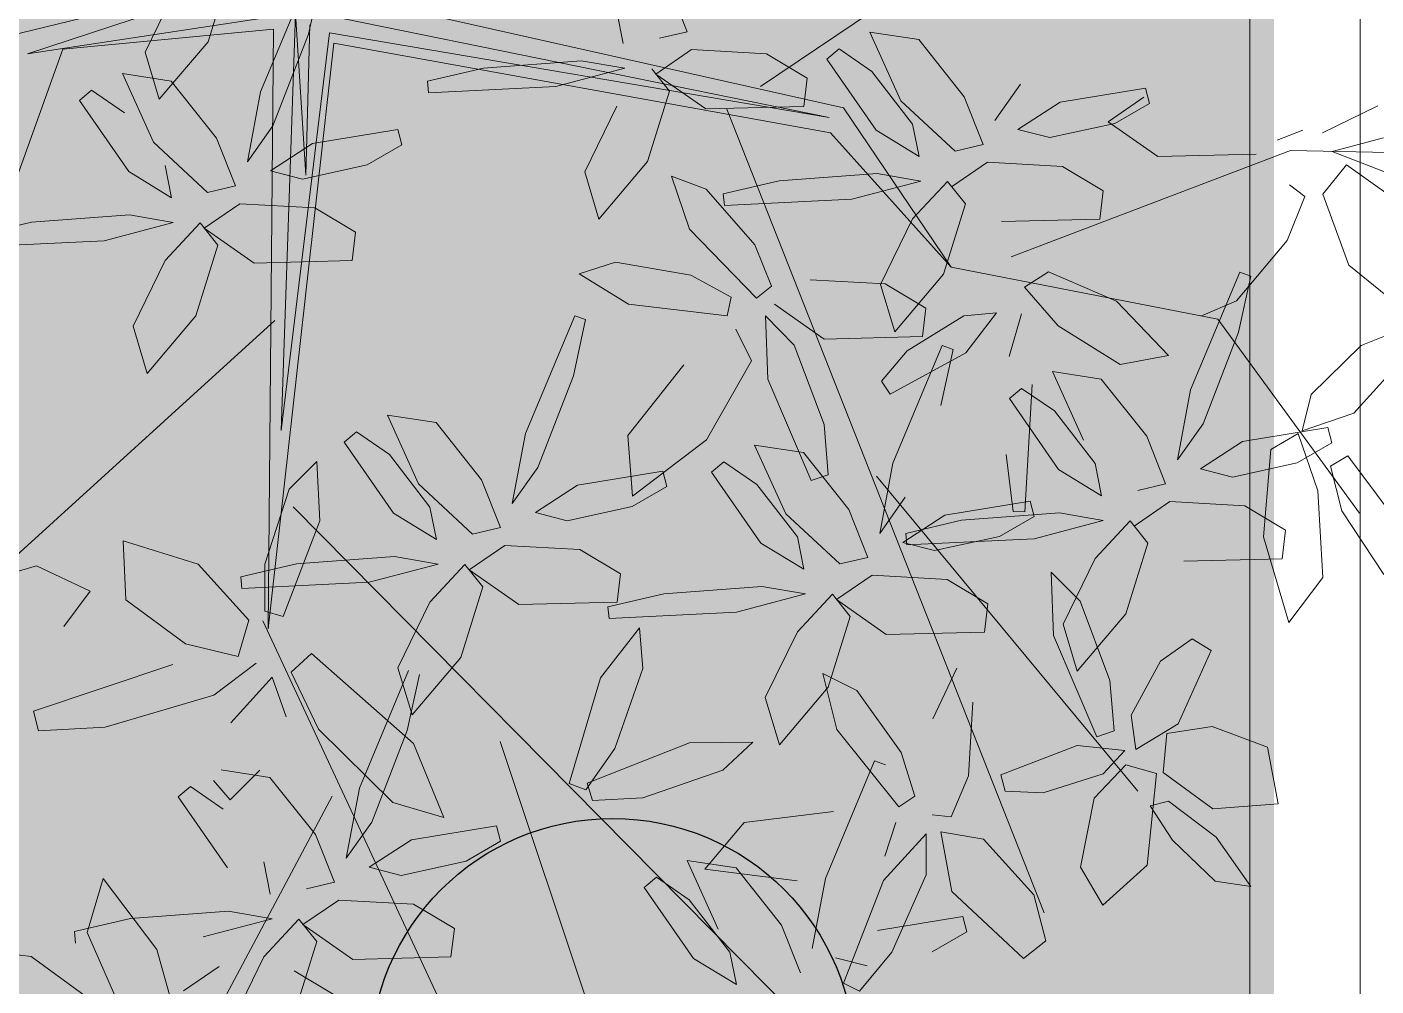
# Model space of a CAD drawing. Header units: metres. Extents: x 349703 to 349913, y 9282546 to 9282694.
# Drawn here: x 349753.419 to 349754.643, y 9282652.133 to 9282653.003 of the extents above; entities that cross this region are included whole.
import ezdxf

# ---------------------------------------------------------------- set-up
doc = ezdxf.new("R2010")
doc.units = ezdxf.units.M
doc.header["$LTSCALE"] = 0.25
for name, color, linetype, lineweight in [('AREA-VERDE', 3, 'CONTINUOUS', 9), ('ARQ-FONDO', 253, 'CONTINUOUS', 9), ('LLORAD-SIMB', 1, 'CONTINUOUS', 25), ('LLORAD-TRAMO', 1, 'CONTINUOUS', 70)]:
    doc.layers.add(name, color=color, linetype=linetype, lineweight=lineweight)

# ---------------------------------------------------------------- blocks, each defined once
blk = doc.blocks.new('548')
at = {"layer": 'AREA-VERDE', "lineweight": 0, "true_color": 0xc4e4b2, "transparency": 33554687}
h = blk.add_hatch(color=3, dxfattribs=at)
h.dxf.hatch_style = 1
h.paths.add_polyline_path([(349595.4206, 9282651.4426), (349597.5555, 9282651.4426), (349597.5555, 9282655.2125), (349595.4206, 9282655.2125)])
at = {"layer": 'ARQ-FONDO'}
for points in [[(349595.3206, 9282666.4931), (349597.6555, 9282666.4931), (349597.6555, 9282651.3426), (349595.3206, 9282651.3426)], [(349595.4206, 9282655.2125), (349597.5555, 9282655.2125), (349597.5555, 9282651.4426), (349595.4206, 9282651.4426)]]:
    blk.add_lwpolyline(points, close=True, dxfattribs=at)
blk = doc.blocks.new('ARR2')
at = {"layer": 'ARQ-FONDO', "lineweight": 5}
for p, q in [((2741.5502, 1214.183), (2742.0863, 1214.5442)), ((2740.3345, 1214.1933), (2740.9358, 1214.3402)), ((2740.9358, 1214.3402), (2740.5887, 1214.2261)), ((2740.8544, 1214.3345), (2740.8257, 1214.242)), ((2740.8947, 1214.1764), (2740.9592, 1214.3307)), ((2740.9735, 1214.3255), (2740.9575, 1214.2518)), ((2741.4295, 1214.3176), (2741.4543, 1214.255)), ((2740.7432, 1214.2284), (2740.7852, 1214.3145)), ((2741.0145, 1214.2999), (2741.6594, 1214.1552)), ((2741.3618, 1214.2818), (2741.3702, 1214.2395)), ((2740.5887, 1214.2261), (2740.9234, 1214.2766)), ((2740.9216, 1213.7321), (2740.9402, 1214.2786)), ((2740.9402, 1214.2786), (2740.9538, 1214.0668)), ((2740.9538, 1214.0668), (2740.9593, 1214.2641)), ((2740.9784, 1214.277), (2741.6403, 1214.1425)), ((2740.6354, 1214.2321), (2740.9114, 1214.2586)), ((2740.9114, 1214.2586), (2740.9047, 1213.4719)), ((2740.9575, 1214.2518), (2740.9109, 1214.1317)), ((2740.9849, 1214.2535), (2740.9216, 1213.7321)), ((2741.6403, 1214.1425), (2740.9849, 1214.2535)), ((2741.4543, 1214.255), (2741.4177, 1214.2465)), ((2741.6939, 1214.2545), (2741.7579, 1214.2447)), ((2741.7346, 1214.1645), (2741.6939, 1214.2545)), ((2740.6354, 1214.2321), (2740.3772, 1213.5152)), ((2740.7618, 1214.1665), (2740.7432, 1214.2284)), ((2740.8257, 1214.242), (2740.7618, 1214.1665)), ((2740.9047, 1213.4719), (2740.9909, 1214.2402)), ((2740.9909, 1214.2402), (2741.6422, 1214.1223)), ((2741.4599, 1214.2317), (2741.413, 1214.1996)), ((2741.5582, 1214.2261), (2741.4599, 1214.2317)), ((2741.6375, 1214.2191), (2741.6534, 1214.2325)), ((2741.6534, 1214.2325), (2741.6966, 1214.2029)), ((2741.7579, 1214.2447), (2741.8176, 1214.1698)), ((2741.1868, 1214.2074), (2741.3153, 1214.217)), ((2741.3153, 1214.217), (2741.3725, 1214.2071)), ((2741.6117, 1214.1942), (2741.5582, 1214.2261)), ((2741.7021, 1214.126), (2741.6375, 1214.2191)), ((2740.7134, 1214.2002), (2740.7773, 1214.1904)), ((2740.754, 1214.1101), (2740.7134, 1214.2002)), ((2741.1134, 1214.1901), (2741.1868, 1214.2074)), ((2741.3725, 1214.2071), (2741.2819, 1214.1832)), ((2741.4077, 1214.2066), (2741.4311, 1214.1773)), ((2741.413, 1214.1996), (2741.4785, 1214.1539)), ((2741.6072, 1214.157), (2741.6117, 1214.1942)), ((2741.6966, 1214.2029), (2741.7499, 1214.134)), ((2740.6569, 1214.1648), (2740.6729, 1214.1782)), ((2740.6729, 1214.1782), (2740.716, 1214.1486)), ((2740.7773, 1214.1904), (2740.837, 1214.1154)), ((2740.8773, 1214.0843), (2740.8947, 1214.1764)), ((2741.1149, 1214.1749), (2741.1134, 1214.1901)), ((2741.2819, 1214.1832), (2741.1149, 1214.1749)), ((2741.4311, 1214.1773), (2741.4023, 1214.0847)), ((2741.8915, 1214.1861), (2741.8579, 1214.1387)), ((2741.9433, 1214.1627), (2742.0552, 1214.1811)), ((2742.0552, 1214.1811), (2742.0604, 1214.1609)), ((2740.7216, 1214.0717), (2740.6569, 1214.1648)), ((2741.3198, 1214.0712), (2741.3618, 1214.1573)), ((2741.4785, 1214.1539), (2741.6072, 1214.157)), ((2741.8058, 1214.0986), (2741.7346, 1214.1645)), ((2741.8176, 1214.1698), (2741.8423, 1214.1071)), ((2741.8881, 1214.1269), (2741.9433, 1214.1627)), ((2742.0531, 1214.1691), (2742.0062, 1214.137)), ((2742.0604, 1214.1609), (2742.0151, 1214.1346)), ((2742.3603, 1214.1579), (2742.2877, 1214.1225)), ((2741.5062, 1214.1534), (2741.9224, 1213.0996)), ((2741.6594, 1214.1552), (2741.8003, 1213.9461)), ((2740.9109, 1214.1317), (2740.8773, 1214.0843)), ((2740.9628, 1214.1084), (2741.0746, 1214.1267)), ((2741.0746, 1214.1267), (2741.0798, 1214.1065)), ((2741.6422, 1214.1223), (2741.8003, 1213.9461)), ((2741.7583, 1214.0916), (2741.7021, 1214.126)), ((2741.7499, 1214.134), (2741.7583, 1214.0916)), ((2741.93, 1214.1162), (2741.8881, 1214.1269)), ((2742.0151, 1214.1346), (2741.93, 1214.1162)), ((2742.0062, 1214.137), (2742.0717, 1214.0912)), ((2742.2281, 1214.113), (2742.2618, 1214.1258)), ((2740.8252, 1214.0443), (2740.754, 1214.1101)), ((2740.837, 1214.1154), (2740.8618, 1214.0528)), ((2740.9076, 1214.0725), (2740.9628, 1214.1084)), ((2741.0798, 1214.1065), (2741.0345, 1214.0803)), ((2741.8423, 1214.1071), (2741.8058, 1214.0986)), ((2742.3676, 1214.116), (2742.3003, 1214.0979)), ((2741.8793, 1213.96), (2742.2455, 1214.0994)), ((2742.0717, 1214.0912), (2742.2004, 1214.0943)), ((2742.2455, 1214.0994), (2742.4659, 1214.0946)), ((2742.3003, 1214.0979), (2742.4025, 1214.0584)), ((2740.7777, 1214.0373), (2740.7216, 1214.0717)), ((2740.7693, 1214.0797), (2740.7777, 1214.0373)), ((2740.9494, 1214.0618), (2740.9076, 1214.0725)), ((2741.0345, 1214.0803), (2740.9494, 1214.0618)), ((2741.3385, 1214.0092), (2741.3198, 1214.0712)), ((2741.4023, 1214.0847), (2741.3385, 1214.0092)), ((2741.5749, 1214.0596), (2741.7034, 1214.0691)), ((2741.7034, 1214.0691), (2741.7606, 1214.0592)), ((2741.848, 1214.0839), (2741.8011, 1214.0518)), ((2741.9463, 1214.0783), (2741.848, 1214.0839)), ((2741.9998, 1214.0464), (2741.9463, 1214.0783)), ((2742.319, 1214.0806), (2742.288, 1214.042)), ((2742.3766, 1214.0395), (2742.319, 1214.0806)), ((2740.8618, 1214.0528), (2740.8252, 1214.0443)), ((2741.4336, 1214.0656), (2741.4573, 1213.9959)), ((2741.4793, 1214.0484), (2741.4336, 1214.0656)), ((2741.5015, 1214.0423), (2741.5749, 1214.0596)), ((2741.7606, 1214.0592), (2741.67, 1214.0353)), ((2741.7499, 1214.0095), (2741.7958, 1214.0588)), ((2741.7958, 1214.0588), (2741.8191, 1214.0294)), ((2742.2444, 1214.0542), (2742.2642, 1214.0389)), ((2741.5429, 1213.9756), (2741.4793, 1214.0484)), ((2741.503, 1214.0271), (2741.5015, 1214.0423)), ((2741.67, 1214.0353), (2741.503, 1214.0271)), ((2741.9953, 1214.0092), (2741.9998, 1214.0464)), ((2742.2642, 1214.0389), (2742.2411, 1213.9814)), ((2742.288, 1214.042), (2742.3223, 1213.9488)), ((2740.8675, 1214.0295), (2740.8205, 1213.9974)), ((2740.9657, 1214.024), (2740.8675, 1214.0295)), ((2741.0192, 1213.9921), (2740.9657, 1214.024)), ((2741.8191, 1214.0294), (2741.7904, 1213.9369)), ((2740.5209, 1213.988), (2740.5943, 1214.0052)), ((2740.5943, 1214.0052), (2740.7228, 1214.0148)), ((2740.78, 1214.0049), (2740.6894, 1213.981)), ((2740.7228, 1214.0148), (2740.78, 1214.0049)), ((2740.7693, 1213.9551), (2740.8152, 1214.0044)), ((2740.8152, 1214.0044), (2740.8386, 1213.9751)), ((2740.8205, 1213.9974), (2740.886, 1213.9517)), ((2741.7079, 1213.9233), (2741.7499, 1214.0095)), ((2741.8666, 1214.006), (2741.9953, 1214.0092)), ((2740.6894, 1213.981), (2740.5224, 1213.9728)), ((2741.0147, 1213.9548), (2741.0192, 1213.9921)), ((2741.4573, 1213.9959), (2741.5452, 1213.9058)), ((2742.2411, 1213.9814), (2742.1749, 1213.9023)), ((2740.8386, 1213.9751), (2740.8098, 1213.8825)), ((2741.5648, 1213.9214), (2741.5429, 1213.9756)), ((2740.7273, 1213.869), (2740.7693, 1213.9551)), ((2740.886, 1213.9517), (2741.0147, 1213.9548)), ((2741.3603, 1213.9527), (2741.3126, 1213.9375)), ((2741.4588, 1213.9356), (2741.3603, 1213.9527)), ((2741.8003, 1213.9461), (2742.1503, 1213.8779)), ((2742.3223, 1213.9488), (2742.4021, 1213.884)), ((2741.3126, 1213.9375), (2741.3773, 1213.8979)), ((2741.5118, 1213.9069), (2741.4588, 1213.9356)), ((2741.7138, 1213.9242), (2741.6155, 1213.9298)), ((2741.7904, 1213.9369), (2741.7265, 1213.8614)), ((2741.8967, 1213.9201), (2741.9283, 1213.9402)), ((2741.9283, 1213.9402), (2742.0173, 1213.9018)), ((2742.1146, 1213.7855), (2742.179, 1213.9399)), ((2742.1934, 1213.9346), (2742.1774, 1213.861)), ((2742.179, 1213.9399), (2742.1934, 1213.9346)), ((2741.5452, 1213.9058), (2741.5648, 1213.9214)), ((2741.7265, 1213.8614), (2741.7079, 1213.9233)), ((2741.7673, 1213.8923), (2741.7138, 1213.9242)), ((2741.9409, 1213.8692), (2741.8967, 1213.9201)), ((2741.3773, 1213.8979), (2741.5065, 1213.8825)), ((2741.5065, 1213.8825), (2741.5118, 1213.9069)), ((2741.5686, 1213.8977), (2741.634, 1213.8519)), ((2741.7628, 1213.8551), (2741.7673, 1213.8923)), ((2742.0173, 1213.9018), (2742.0857, 1213.8304)), ((2742.1749, 1213.9023), (2742.1278, 1213.8821)), ((2740.9133, 1213.8764), (2740.0653, 1213.1056)), ((2740.8098, 1213.8825), (2740.746, 1213.807)), ((2741.2422, 1213.7283), (2741.3067, 1213.8826)), ((2741.321, 1213.8774), (2741.305, 1213.8037)), ((2741.3067, 1213.8826), (2741.321, 1213.8774)), ((2741.557, 1213.8823), (2741.56, 1213.7993)), ((2741.5947, 1213.8441), (2741.557, 1213.8823)), ((2741.7429, 1213.8367), (2741.817, 1213.8824)), ((2741.817, 1213.8824), (2741.86, 1213.8862)), ((2741.86, 1213.8862), (2741.8199, 1213.834)), ((2741.8766, 1213.8293), (2741.8925, 1213.8851)), ((2742.1503, 1213.8779), (2742.336, 1213.6237)), ((2740.746, 1213.807), (2740.7273, 1213.869)), ((2741.5181, 1213.8651), (2741.5386, 1213.8235)), ((2742.0221, 1213.8184), (2741.9409, 1213.8692)), ((2742.1774, 1213.861), (2742.1308, 1213.7408)), ((2742.3906, 1213.8645), (2742.3383, 1213.8433)), ((2741.6338, 1213.7401), (2741.5947, 1213.8441)), ((2741.634, 1213.8519), (2741.7628, 1213.8551)), ((2741.7241, 1213.6891), (2741.7885, 1213.8435)), ((2741.8029, 1213.8382), (2741.7869, 1213.7646)), ((2741.7885, 1213.8435), (2741.8029, 1213.8382)), ((2742.3383, 1213.8433), (2742.2725, 1213.7791)), ((2742.3288, 1213.7546), (2742.4089, 1213.8437)), ((2741.5386, 1213.8235), (2741.4794, 1213.7197)), ((2741.7089, 1213.7968), (2741.7429, 1213.8367)), ((2741.8199, 1213.834), (2741.7205, 1213.7795)), ((2742.0857, 1213.8304), (2742.0221, 1213.8184)), ((2741.305, 1213.8037), (2741.2584, 1213.6836)), ((2741.3763, 1213.7255), (2741.4497, 1213.818)), ((2741.9332, 1213.8093), (2741.9972, 1213.7995)), ((2741.9739, 1213.7192), (2741.9332, 1213.8093)), ((2741.56, 1213.7993), (2741.6169, 1213.6665)), ((2741.7205, 1213.7795), (2741.7089, 1213.7968)), ((2741.8768, 1213.7739), (2741.8927, 1213.7873)), ((2741.8927, 1213.7873), (2741.9359, 1213.7577)), ((2741.9067, 1213.7925), (2741.8973, 1213.6255)), ((2741.9972, 1213.7995), (2742.0569, 1213.7245)), ((2742.0972, 1213.6935), (2742.1146, 1213.7855)), ((2741.9414, 1213.6808), (2741.8768, 1213.7739)), ((2742.2725, 1213.7791), (2742.261, 1213.7318)), ((2741.0609, 1213.7521), (2741.1248, 1213.7423)), ((2741.1016, 1213.662), (2741.0609, 1213.7521)), ((2741.9359, 1213.7577), (2741.9892, 1213.6888)), ((2742.261, 1213.7318), (2742.3288, 1213.7546)), ((2741.1248, 1213.7423), (2741.1845, 1213.6673)), ((2741.6393, 1213.674), (2741.6338, 1213.7401)), ((2742.1308, 1213.7408), (2742.0972, 1213.6935)), ((2742.1826, 1213.7175), (2742.2945, 1213.7358)), ((2742.2945, 1213.7358), (2742.2997, 1213.7157)), ((2741.0044, 1213.7167), (2741.0204, 1213.7301)), ((2741.0691, 1213.6236), (2741.0044, 1213.7167)), ((2741.0204, 1213.7301), (2741.0635, 1213.7005)), ((2741.2248, 1213.6363), (2741.2422, 1213.7283)), ((2741.3824, 1213.6459), (2741.3763, 1213.7255)), ((2741.4794, 1213.7197), (2741.3824, 1213.6459)), ((2742.0569, 1213.7245), (2742.0816, 1213.6619)), ((2742.1274, 1213.6816), (2742.1826, 1213.7175)), ((2742.2558, 1213.7282), (2742.2199, 1213.707)), ((2742.2997, 1213.7157), (2742.2544, 1213.6894)), ((2742.2816, 1213.653), (2742.2558, 1213.7282)), ((2741.0635, 1213.7005), (2741.1168, 1213.6316)), ((2741.5427, 1213.713), (2741.6067, 1213.7031)), ((2741.5834, 1213.6229), (2741.5427, 1213.713)), ((2741.6067, 1213.7031), (2741.6664, 1213.6282)), ((2741.882, 1213.6257), (2741.8726, 1213.7005)), ((2742.2199, 1213.707), (2742.2103, 1213.5924)), ((2742.3208, 1213.6989), (2742.2982, 1213.6853)), ((2742.3986, 1213.5945), (2742.3208, 1213.6989)), ((2740.9321, 1213.655), (2740.9682, 1213.6913)), ((2740.9682, 1213.6913), (2740.9723, 1213.6134)), ((2741.2584, 1213.6836), (2741.2248, 1213.6363)), ((2741.4862, 1213.6775), (2741.5022, 1213.6909)), ((2741.5022, 1213.6909), (2741.5454, 1213.6613)), ((2741.7067, 1213.5971), (2741.7241, 1213.6891)), ((2741.9976, 1213.6464), (2741.9414, 1213.6808)), ((2741.9892, 1213.6888), (2741.9976, 1213.6464)), ((2742.1693, 1213.671), (2742.1274, 1213.6816)), ((2742.2544, 1213.6894), (2742.1693, 1213.671)), ((2742.2982, 1213.6853), (2742.3127, 1213.6266)), ((2741.1728, 1213.5962), (2741.1016, 1213.662)), ((2741.1845, 1213.6673), (2741.2093, 1213.6047)), ((2741.3103, 1213.6603), (2741.4221, 1213.6786)), ((2741.4221, 1213.6786), (2741.4273, 1213.6584)), ((2741.5509, 1213.5844), (2741.4862, 1213.6775)), ((2741.5454, 1213.6613), (2741.5987, 1213.5924)), ((2741.6169, 1213.6665), (2741.6393, 1213.674)), ((2741.7026, 1213.6723), (2742.0451, 1213.2589)), ((2742.0816, 1213.6619), (2742.0451, 1213.6534)), ((2740.9002, 1213.5569), (2740.9321, 1213.655)), ((2741.2551, 1213.6244), (2741.3103, 1213.6603)), ((2741.4273, 1213.6584), (2741.382, 1213.6322)), ((2741.7402, 1213.6445), (2741.7067, 1213.5971)), ((2742.2881, 1213.5393), (2742.2816, 1213.653)), ((2740.9374, 1213.632), (2741.6198, 1212.9417)), ((2741.1168, 1213.6316), (2741.1252, 1213.5892)), ((2741.382, 1213.6322), (2741.2969, 1213.6137)), ((2741.6664, 1213.6282), (2741.6911, 1213.5655)), ((2741.7921, 1213.6211), (2741.904, 1213.6395)), ((2741.904, 1213.6395), (2741.9092, 1213.6193)), ((2742.0873, 1213.6387), (2742.0404, 1213.6066)), ((2742.1856, 1213.6331), (2742.0873, 1213.6387)), ((2742.2391, 1213.6012), (2742.1856, 1213.6331)), ((2742.3127, 1213.6266), (2742.3679, 1213.5432)), ((2740.9723, 1213.6134), (2740.9243, 1213.4881)), ((2741.1252, 1213.5892), (2741.0691, 1213.6236)), ((2741.2969, 1213.6137), (2741.2551, 1213.6244)), ((2741.6546, 1213.5571), (2741.5834, 1213.6229)), ((2741.7369, 1213.5853), (2741.7921, 1213.6211)), ((2741.7408, 1213.5971), (2741.8142, 1213.6143)), ((2741.8142, 1213.6143), (2741.9427, 1213.6239)), ((2741.9092, 1213.6193), (2741.8639, 1213.593)), ((2741.8973, 1213.6255), (2741.882, 1213.6257)), ((2741.9999, 1213.614), (2741.9093, 1213.5901)), ((2741.9427, 1213.6239), (2741.9999, 1213.614)), ((2741.9892, 1213.5642), (2742.0351, 1213.6136)), ((2742.0351, 1213.6136), (2742.0584, 1213.5842)), ((2741.2093, 1213.6047), (2741.1728, 1213.5962)), ((2741.5987, 1213.5924), (2741.607, 1213.55)), ((2741.7423, 1213.5819), (2741.7408, 1213.5971)), ((2741.8639, 1213.593), (2741.7788, 1213.5746)), ((2742.2103, 1213.5924), (2742.2433, 1213.4802)), ((2742.2346, 1213.5639), (2742.2391, 1213.6012)), ((2740.7145, 1213.5871), (2740.7177, 1213.5098)), ((2740.8127, 1213.5568), (2740.7145, 1213.5871)), ((2741.215, 1213.5814), (2741.168, 1213.5493)), ((2741.3132, 1213.5759), (2741.215, 1213.5814)), ((2741.3667, 1213.544), (2741.3132, 1213.5759)), ((2741.607, 1213.55), (2741.5509, 1213.5844)), ((2741.7788, 1213.5746), (2741.7369, 1213.5853)), ((2741.9093, 1213.5901), (2741.7423, 1213.5819)), ((2742.0584, 1213.5842), (2742.0297, 1213.4917)), ((2740.8793, 1213.4831), (2740.8127, 1213.5568)), ((2740.8685, 1213.5399), (2740.9418, 1213.5571)), ((2740.9003, 1213.4949), (2740.9002, 1213.5569)), ((2740.9418, 1213.5571), (2741.0703, 1213.5667)), ((2741.1275, 1213.5568), (2741.037, 1213.5329)), ((2741.0703, 1213.5667), (2741.1275, 1213.5568)), ((2741.1168, 1213.507), (2741.1627, 1213.5563)), ((2741.1627, 1213.5563), (2741.1861, 1213.527)), ((2741.6911, 1213.5655), (2741.6546, 1213.5571)), ((2741.9472, 1213.4781), (2741.9892, 1213.5642)), ((2742.1058, 1213.5608), (2742.2346, 1213.5639)), ((2740.6007, 1213.5547), (2740.485, 1213.5199)), ((2740.6711, 1213.5211), (2740.6007, 1213.5547)), ((2740.8699, 1213.5247), (2740.8685, 1213.5399)), ((2741.168, 1213.5493), (2741.2335, 1213.5036)), ((2741.3622, 1213.5067), (2741.3667, 1213.544)), ((2741.6968, 1213.5423), (2741.6499, 1213.5102)), ((2741.7951, 1213.5367), (2741.6968, 1213.5423)), ((2741.9318, 1213.5462), (2741.9348, 1213.4632)), ((2741.9696, 1213.508), (2741.9318, 1213.5462)), ((2742.2433, 1213.4802), (2742.2881, 1213.5393)), ((2740.6365, 1213.4749), (2740.6711, 1213.5211)), ((2741.037, 1213.5329), (2740.8699, 1213.5247)), ((2741.1861, 1213.527), (2741.1573, 1213.4344)), ((2741.4237, 1213.518), (2741.5522, 1213.5276)), ((2741.5522, 1213.5276), (2741.6094, 1213.5176)), ((2741.8486, 1213.5048), (2741.7951, 1213.5367)), ((2740.7177, 1213.5098), (2740.7962, 1213.4524)), ((2741.0748, 1213.4209), (2741.1168, 1213.507)), ((2741.2335, 1213.5036), (2741.3622, 1213.5067)), ((2741.3503, 1213.5007), (2741.4237, 1213.518)), ((2741.6094, 1213.5176), (2741.5188, 1213.4937)), ((2741.5987, 1213.4679), (2741.6446, 1213.5172)), ((2741.6446, 1213.5172), (2741.6679, 1213.4879)), ((2741.6499, 1213.5102), (2741.7153, 1213.4644)), ((2741.844, 1213.4676), (2741.8486, 1213.5048)), ((2742.0086, 1213.404), (2741.9696, 1213.508)), ((2740.9243, 1213.4881), (2740.9003, 1213.4949)), ((2741.3517, 1213.4855), (2741.3503, 1213.5007)), ((2741.5188, 1213.4937), (2741.3517, 1213.4855)), ((2741.6679, 1213.4879), (2741.6391, 1213.3953)), ((2742.0297, 1213.4917), (2741.9658, 1213.4162)), ((2740.865, 1213.4358), (2740.8793, 1213.4831)), ((2740.8976, 1213.4825), (2741.2131, 1212.8057)), ((2741.3916, 1213.4732), (2741.3406, 1213.4076)), ((2741.396, 1213.4197), (2741.3916, 1213.4732)), ((2741.5567, 1213.3817), (2741.5987, 1213.4679)), ((2741.7153, 1213.4644), (2741.844, 1213.4676)), ((2741.9658, 1213.4162), (2741.9472, 1213.4781)), ((2740.7962, 1213.4524), (2740.865, 1213.4358)), ((2741.9348, 1213.4632), (2741.9917, 1213.3304)), ((2742.1166, 1213.4588), (2742.0752, 1213.4296)), ((2742.1413, 1213.4433), (2742.1166, 1213.4588)), ((2740.9615, 1213.4397), (2740.9349, 1213.4152)), ((2741.095, 1213.3213), (2740.9615, 1213.4397)), ((2741.1573, 1213.4344), (2741.0935, 1213.3589)), ((2742.0982, 1213.3471), (2742.1413, 1213.4433)), ((2740.7793, 1213.4252), (2740.5966, 1213.3638)), ((2740.8332, 1213.3848), (2740.8888, 1213.4267)), ((2740.9349, 1213.4152), (2740.9708, 1213.3404)), ((2741.0243, 1213.2631), (2741.0888, 1213.4174)), ((2741.0935, 1213.3589), (2741.0748, 1213.4209)), ((2741.3593, 1213.3148), (2741.396, 1213.4197)), ((2741.632, 1213.4135), (2741.6504, 1213.3399)), ((2741.6767, 1213.3909), (2741.632, 1213.4135)), ((2741.8081, 1213.4202), (2741.7762, 1213.3538)), ((2742.0752, 1213.4296), (2742.0366, 1213.3588)), ((2740.8555, 1213.3486), (2740.9097, 1213.4086)), ((2740.9097, 1213.4086), (2740.9282, 1213.3565)), ((2741.1031, 1213.4122), (2741.0871, 1213.3385)), ((2741.3406, 1213.4076), (2741.2992, 1213.2692)), ((2742.0141, 1213.3379), (2742.0086, 1213.404)), ((2740.6909, 1213.3429), (2740.8332, 1213.3848)), ((2741.5753, 1213.3198), (2741.5567, 1213.3817)), ((2741.6391, 1213.3953), (2741.5753, 1213.3198)), ((2741.735, 1213.3098), (2741.6767, 1213.3909)), ((2740.5966, 1213.3638), (2740.6033, 1213.3383)), ((2741.823, 1213.2793), (2741.8287, 1213.3759)), ((2740.6033, 1213.3383), (2740.6909, 1213.3429)), ((2742.0366, 1213.3588), (2742.0428, 1213.3136)), ((2742.0428, 1213.3136), (2742.0982, 1213.3471)), ((2742.1426, 1213.3436), (2742.0835, 1213.3346)), ((2742.2155, 1213.3166), (2742.1426, 1213.3436)), ((2740.9708, 1213.3404), (2741.0681, 1213.2439)), ((2741.0871, 1213.3385), (2741.0405, 1213.2184)), ((2741.6504, 1213.3399), (2741.7318, 1213.2384)), ((2741.9917, 1213.3304), (2742.0141, 1213.3379)), ((2742.0835, 1213.3346), (2742.0784, 1213.2833)), ((2741.135, 1213.2246), (2741.095, 1213.3213)), ((2741.2088, 1213.3241), (2741.3717, 1212.8358)), ((2741.3211, 1213.2606), (2741.3593, 1213.3148)), ((2741.4573, 1213.3225), (2741.3229, 1213.2693)), ((2741.5403, 1213.3232), (2741.4573, 1213.3225)), ((2741.501, 1213.2866), (2741.5403, 1213.3232)), ((2741.7527, 1213.2522), (2741.735, 1213.3098)), ((2741.9658, 1213.3187), (2741.8656, 1213.2806)), ((2742.0284, 1213.3123), (2741.9658, 1213.3187)), ((2741.9997, 1213.2816), (2742.0284, 1213.3123)), ((2742.2292, 1213.2425), (2742.2155, 1213.3166)), ((2741.6357, 1213.1444), (2741.7001, 1213.2988)), ((2741.7001, 1213.2988), (2741.7145, 1213.2935)), ((2742.0296, 1213.2933), (2741.9882, 1213.2496)), ((2742.0698, 1213.282), (2742.0296, 1213.2933)), ((2740.8547, 1213.2477), (2740.833, 1213.273)), ((2740.843, 1213.2869), (2740.9069, 1213.2771)), ((2740.8937, 1213.2867), (2740.8547, 1213.2477)), ((2740.9069, 1213.2771), (2740.9666, 1213.2021)), ((2741.396, 1213.2504), (2741.501, 1213.2866)), ((2741.8006, 1213.2254), (2741.823, 1213.2793)), ((2741.8656, 1213.2806), (2741.8714, 1213.2591)), ((2741.9212, 1213.2569), (2741.9997, 1213.2816)), ((2742.0575, 1213.1617), (2742.0698, 1213.282)), ((2742.0784, 1213.2833), (2742.1438, 1213.2359)), ((2740.7865, 1213.2514), (2740.8025, 1213.2649)), ((2740.8025, 1213.2649), (2740.8457, 1213.2353)), ((2741.007, 1213.171), (2741.0243, 1213.2631)), ((2741.2992, 1213.2692), (2741.3211, 1213.2606)), ((2741.3229, 1213.2693), (2741.3298, 1213.2467)), ((2741.8714, 1213.2591), (2741.9212, 1213.2569)), ((2740.9887, 1213.2525), (2740.7458, 1212.7974)), ((2740.8512, 1213.1584), (2740.7865, 1213.2514)), ((2741.0681, 1213.2439), (2741.135, 1213.2246)), ((2741.3298, 1213.2467), (2741.396, 1213.2504)), ((2741.7318, 1213.2384), (2741.7527, 1213.2522)), ((2741.9882, 1213.2496), (2741.9701, 1213.1593)), ((2742.0617, 1213.2399), (2742.0856, 1213.246)), ((2742.0909, 1213.1949), (2742.0617, 1213.2399)), ((2742.0856, 1213.246), (2742.148, 1213.1986)), ((2742.1438, 1213.2359), (2742.2292, 1213.2425)), ((2741.5289, 1213.2177), (2741.6461, 1213.2322)), ((2741.7757, 1213.2279), (2741.8006, 1213.2254)), ((2740.9666, 1213.2021), (2740.9914, 1213.1395)), ((2741.0405, 1213.2184), (2741.007, 1213.171)), ((2741.0924, 1213.1951), (2741.2042, 1213.2134)), ((2741.2042, 1213.2134), (2741.2095, 1213.1932)), ((2741.4775, 1213.1566), (2741.5289, 1213.2177)), ((2741.7677, 1213.2029), (2741.7117, 1213.1416)), ((2741.7279, 1213.2179), (2741.7133, 1213.1739)), ((2741.7678, 1213.1492), (2741.7677, 1213.2029)), ((2741.7868, 1213.2057), (2741.8014, 1213.1273)), ((2741.8427, 1213.1958), (2741.7868, 1213.2057)), ((2741.0372, 1213.1592), (2741.0924, 1213.1951)), ((2741.2095, 1213.1932), (2741.1642, 1213.167)), ((2741.9089, 1213.1229), (2741.8427, 1213.1958)), ((2742.1469, 1213.141), (2742.0909, 1213.1949)), ((2742.148, 1213.1986), (2742.1936, 1213.1338)), ((2740.899, 1213.1664), (2740.9073, 1213.124)), ((2741.1642, 1213.167), (2741.0791, 1213.1485)), ((2741.4543, 1213.1682), (2741.5183, 1213.1584)), ((2741.495, 1213.0781), (2741.4543, 1213.1682)), ((2741.0791, 1213.1485), (2741.0372, 1213.1592)), ((2741.5984, 1213.1413), (2741.4775, 1213.1566)), ((2741.5183, 1213.1584), (2741.578, 1213.0834)), ((2741.7228, 1213.0476), (2741.7678, 1213.1492)), ((2741.9701, 1213.1593), (2741.9995, 1213.1096)), ((2741.9995, 1213.1096), (2742.0575, 1213.1617)), ((2740.6882, 1213.1446), (2740.667, 1213.0735)), ((2740.7584, 1213.0511), (2740.6882, 1213.1446)), ((2740.9914, 1213.1395), (2740.9549, 1213.131)), ((2741.3979, 1213.1328), (2741.4138, 1213.1462)), ((2741.4625, 1213.0397), (2741.3979, 1213.1328)), ((2741.4138, 1213.1462), (2741.457, 1213.1166)), ((2741.6183, 1213.0524), (2741.6357, 1213.1444)), ((2741.7117, 1213.1416), (2741.6592, 1213.007)), ((2742.1936, 1213.1338), (2742.1469, 1213.141)), ((2740.9971, 1213.1162), (2740.9502, 1213.0841)), ((2741.0954, 1213.1107), (2740.9971, 1213.1162)), ((2741.457, 1213.1166), (2741.5103, 1213.0477)), ((2741.8014, 1213.1273), (2741.8954, 1213.0393)), ((2741.9247, 1213.0627), (2741.9089, 1213.1229)), ((2740.724, 1213.0919), (2740.8524, 1213.1015)), ((2740.8524, 1213.1015), (2740.9096, 1213.0916)), ((2741.1488, 1213.0788), (2741.0954, 1213.1107)), ((2740.6506, 1213.0747), (2740.724, 1213.0919)), ((2740.9096, 1213.0916), (2740.8191, 1213.0677)), ((2740.899, 1213.0418), (2740.9448, 1213.0911)), ((2740.9448, 1213.0911), (2740.9682, 1213.0618)), ((2740.9502, 1213.0841), (2741.0156, 1213.0384)), ((2741.1443, 1213.0415), (2741.1488, 1213.0788)), ((2741.578, 1213.0834), (2741.6027, 1213.0208)), ((2741.7037, 1213.0764), (2741.8156, 1213.0947)), ((2741.8156, 1213.0947), (2741.8208, 1213.0745)), ((2740.652, 1213.0595), (2740.6506, 1213.0747)), ((2740.667, 1213.0735), (2740.7129, 1212.9693)), ((2740.9682, 1213.0618), (2740.9394, 1212.9692)), ((2741.8208, 1213.0745), (2741.7755, 1213.0483)), ((2741.8954, 1213.0393), (2741.9247, 1213.0627)), ((2740.5936, 1213.0419), (2740.5432, 1213.0483)), ((2740.6745, 1212.9832), (2740.5936, 1213.0419)), ((2740.7896, 1212.9404), (2740.7584, 1213.0511)), ((2741.5103, 1213.0477), (2741.5187, 1213.0053)), ((2741.6804, 1212.9966), (2741.7228, 1213.0476)), ((2740.8403, 1213.0291), (2740.7934, 1212.997)), ((2740.857, 1212.9557), (2740.899, 1213.0418)), ((2741.0156, 1213.0384), (2741.1443, 1213.0415)), ((2741.5187, 1213.0053), (2741.4625, 1213.0397)), ((2741.6904, 1213.0298), (2741.6486, 1213.0405)), ((2740.992, 1212.9916), (2740.9385, 1213.0235)), ((2741.6592, 1213.007), (2741.6804, 1212.9966))]:
    blk.add_line(p, q, dxfattribs=at)

msp = doc.modelspace()

# ---------------------------------------------------------------- linework, layer by layer
at = {"layer": 'LLORAD-SIMB'}
msp.add_circle((349753.95, 9282652.065), 0.22, dxfattribs=at)
at = {"layer": 'LLORAD-TRAMO', "const_width": 0.3}
msp.add_lwpolyline([(349754.4, 9282655.19), (349754.4, 9282654.94), (349754.4, 9282654.69), (349754.4, 9282654.44), (349754.4, 9282654.19), (349754.4, 9282653.94), (349754.4, 9282653.69), (349754.4, 9282653.44), (349754.4, 9282653.19), (349754.4, 9282652.94), (349754.4, 9282652.69), (349754.4, 9282652.44), (349754.4, 9282652.19), (349754.4, 9282651.94), (349754.4, 9282651.69), (349754.4, 9282651.44)], dxfattribs=at)

# ---------------------------------------------------------------- block references
at = {"layer": 'ARQ-FONDO'}
msp.add_blockref('548', (156.9728, 0), dxfattribs=at)
at = {"layer": 'ARQ-FONDO', "xscale": 0.6917913537138002, "yscale": 0.6917913537138002, "zscale": 0.6917913537138002}
msp.add_blockref('ARR2', (347857.5033, 9281812.9877), dxfattribs=at)

doc.saveas('drawing.dxf')
